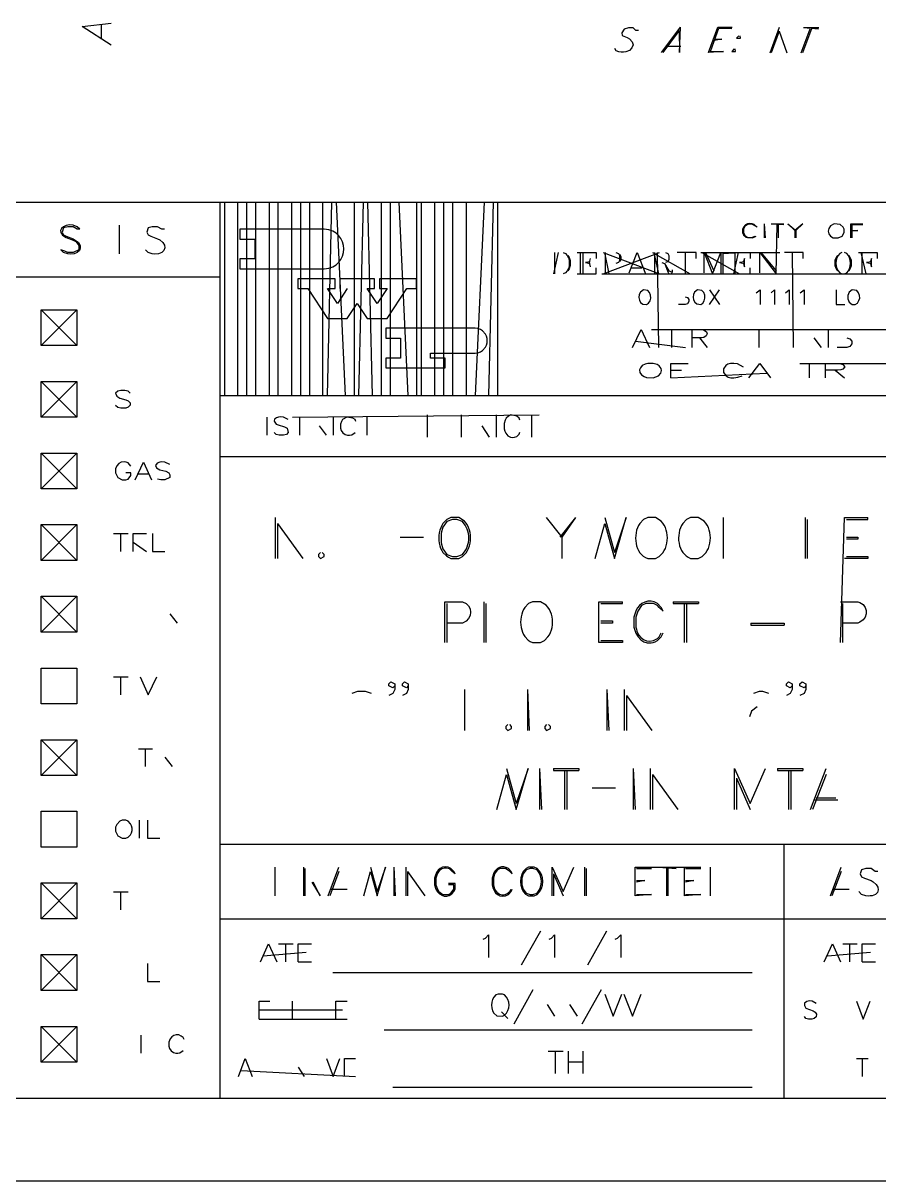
# Model space of a CAD drawing. Header units: feet. Extents: x 13 to 426, y 12 to 285.
# Drawn here: x 354.6 to 399.1, y 12.1 to 72.2 of the extents above; entities that cross this region are included whole.
import ezdxf

# ---------------------------------------------------------------- set-up
doc = ezdxf.new("R2010")
doc.units = ezdxf.units.FT
doc.layers.add('EJE_VIA', color=7, linetype='CONTINUOUS')

msp = doc.modelspace()

# ---------------------------------------------------------------- linework, layer by layer
at = {"layer": 'EJE_VIA'}
for p, q in [((358.7, 71.383), (358.7, 72.1)), ((387.783, 70.667), (388.767, 71.983)), ((388.7, 71.8), (387.85, 70.667)), ((390.217, 70.667), (390.7, 71.967)), ((390.317, 70.717), (390.75, 71.917)), ((390.7, 71.967), (391.45, 71.967)), ((390.75, 71.917), (391.433, 71.9)), ((393.417, 70.65), (393.9, 71.967)), ((393.883, 71.767), (393.467, 70.65)), ((393.883, 71.767), (394.283, 70.65)), ((395.033, 70.65), (395.5, 71.883)), ((395.567, 71.883), (395.1, 70.65)), ((395.15, 71.95), (395.95, 71.95)), ((395.15, 71.95), (395.933, 71.883)), ((388.033, 70.983), (388.783, 70.983)), ((322.083, 62.883), (423.45, 62.883)), ((364.867, 16.383), (364.867, 62.883)), ((365.1, 52.85), (365.1, 62.883)), ((365.784, 52.85), (365.784, 62.883)), ((366.25, 52.85), (366.25, 62.883)), ((366.717, 52.85), (366.717, 62.883)), ((367.417, 52.85), (367.417, 62.883)), ((367.883, 52.85), (367.883, 62.883)), ((368.583, 52.85), (368.583, 62.883)), ((369.05, 52.85), (369.05, 62.883)), ((369.517, 52.85), (369.517, 62.883)), ((370.2, 52.85), (370.2, 62.883)), ((370.433, 52.85), (370.667, 62.883)), ((371.367, 52.85), (370.9, 62.883)), ((371.833, 52.85), (371.833, 62.883)), ((372.067, 52.85), (372.3, 62.883)), ((372.767, 52.85), (372.534, 62.883)), ((373.234, 52.85), (373.234, 62.883)), ((373.7, 52.85), (373.7, 62.883)), ((374.633, 52.85), (374.167, 62.883)), ((375.083, 52.85), (375.083, 62.883)), ((375.317, 52.85), (375.317, 62.883)), ((376.017, 52.85), (376.017, 62.883)), ((376.483, 52.85), (376.483, 62.883)), ((376.95, 52.85), (376.95, 62.883)), ((377.65, 52.85), (377.65, 62.883)), ((378.117, 52.85), (378.583, 62.883)), ((378.817, 52.85), (379.05, 62.883)), ((379.283, 52.85), (379.283, 62.883)), ((359.633, 60.2), (359.633, 61.7)), ((393.117, 61.767), (393.117, 61.033)), ((393.117, 61.767), (393.167, 61.033)), ((393.467, 61.767), (394.133, 61.767)), ((393.467, 61.767), (394.133, 61.733)), ((393.733, 59.167), (393.783, 61.733)), ((393.833, 61.733), (393.833, 61.033)), ((394.333, 61.767), (394.75, 61.417)), ((395.117, 61.767), (394.7, 61.417)), ((397.617, 61.033), (397.617, 61.767)), ((397.617, 61.767), (398.233, 61.767)), ((397.667, 61.733), (397.667, 61.033)), ((397.667, 61.733), (398.233, 61.733)), ((382.183, 59.167), (382.433, 60.283)), ((382.25, 59.167), (382.25, 60.283)), ((383.583, 59.167), (383.583, 60.283)), ((383.717, 59.167), (383.717, 60.283)), ((384.75, 60.283), (387.683, 59.167)), ((384.75, 59.167), (387.683, 60.283)), ((384.817, 60.283), (385.05, 59.167)), ((384.867, 59.167), (384.867, 60.283)), ((386.1, 59.217), (386.517, 60.283)), ((386.517, 60.283), (386.95, 59.167)), ((387.317, 60.283), (389.267, 59.167)), ((387.383, 60.283), (387.617, 59.167)), ((387.433, 59.167), (387.433, 60.283)), ((387.65, 55.35), (387.567, 60.283)), ((389.033, 59.167), (389.033, 60.283)), ((389.817, 60.283), (393.917, 60.283)), ((389.883, 60.283), (391.833, 59.167)), ((390.067, 60.283), (390.5, 59.333)), ((390.983, 59.167), (390.983, 60.283)), ((390.983, 60.233), (391.833, 60.283)), ((391.533, 59.167), (391.783, 60.283)), ((391.6, 59.167), (391.6, 60.283)), ((392.933, 60.283), (393.733, 59.333)), ((394.633, 55.35), (394.583, 60.283)), ((398.133, 60.283), (398.383, 59.167)), ((398.2, 59.167), (398.2, 60.283)), ((392.083, 59.533), (392.083, 59.967)), ((398.683, 59.533), (398.683, 59.967)), ((322.083, 59.017), (364.867, 59.017)), ((384.683, 59.167), (419.583, 59.167)), ((386.217, 59.483), (386.767, 59.483)), ((390.267, 58.333), (390.8, 57.583)), ((390.267, 57.583), (390.8, 58.333)), ((355.567, 57.3), (357.417, 55.45)), ((355.567, 55.45), (357.417, 57.3)), ((387.267, 56.283), (399.883, 56.283)), ((392.85, 55.35), (392.85, 56.283)), ((396.45, 55.35), (396.45, 56.283)), ((386.433, 55.667), (389.033, 55.35)), ((389.75, 55.85), (390.15, 55.35)), ((395.683, 55.85), (396.067, 55.35)), ((388.267, 54.167), (388.817, 54.167)), ((394.967, 54.517), (400.633, 54.517)), ((395.467, 53.767), (395.467, 54.517)), ((396.8, 54.167), (397.283, 53.767)), ((355.567, 53.583), (357.417, 51.733)), ((355.567, 51.733), (357.417, 53.583)), ((388.267, 53.767), (393.233, 54.017)), ((364.867, 52.85), (423.45, 52.85)), ((367.3, 50.8), (367.3, 51.733)), ((368.617, 51.733), (381.433, 51.85)), ((369, 50.8), (369, 51.733)), ((370.75, 50.8), (370.75, 51.733)), ((372.5, 50.8), (372.5, 51.733)), ((375.633, 50.683), (375.633, 51.85)), ((377.4, 50.683), (377.4, 51.85)), ((379.217, 50.683), (379.217, 51.85)), ((381.05, 50.683), (381.05, 51.85)), ((370, 51.283), (370.367, 50.8)), ((378.45, 51.283), (378.833, 50.683)), ((355.567, 49.867), (357.417, 48)), ((355.567, 48), (357.417, 49.867)), ((364.867, 49.683), (423.45, 49.683)), ((360.617, 48.783), (361.133, 48.783)), ((367.733, 44.4), (367.733, 46.517)), ((381.8, 46.517), (382.6, 45.5)), ((383.317, 46.517), (382.5, 45.5)), ((384.833, 46.517), (385.333, 44.7)), ((385.333, 44.4), (385.95, 46.517)), ((385.95, 46.517), (385.333, 44.7)), ((391, 44.4), (391, 46.517)), ((395.25, 44.4), (395.25, 46.517)), ((395.35, 46.417), (395.35, 44.4)), ((397.083, 40.033), (397.283, 46.517)), ((397.283, 46.517), (398.5, 46.517)), ((355.567, 46.15), (357.417, 44.283)), ((355.567, 44.283), (357.417, 46.15)), ((359.333, 45.683), (360.083, 45.683)), ((359.7, 44.75), (359.7, 45.683)), ((367.833, 46.217), (369.15, 44.4)), ((367.833, 46.217), (367.833, 44.4)), ((360.35, 45.233), (361.033, 44.75)), ((374.217, 45.5), (375.417, 45.5)), ((355.567, 42.433), (357.417, 40.567)), ((355.567, 40.567), (357.417, 42.433)), ((376.533, 40.033), (376.533, 42.15)), ((378.567, 40.033), (378.567, 42.15)), ((384.533, 42.15), (385.75, 42.15)), ((384.533, 40.033), (384.533, 42.15)), ((362.25, 41.517), (362.633, 41.033)), ((376.633, 42.05), (376.633, 40.033)), ((378.667, 42.05), (378.667, 40.033)), ((388.983, 40.033), (388.983, 42.05)), ((389.083, 42.05), (389.083, 40.033)), ((397.183, 42.05), (397.183, 40.033)), ((359.333, 38.25), (360.083, 38.25)), ((359.7, 37.317), (359.7, 38.25)), ((377.567, 35.467), (377.567, 37.583)), ((380.817, 37.583), (380.817, 35.467)), ((380.817, 37.583), (380.917, 35.467)), ((384.95, 37.583), (384.95, 35.467)), ((384.95, 37.583), (385.05, 35.467)), ((385.867, 35.467), (385.867, 37.583)), ((385.967, 37.283), (387.283, 35.467)), ((385.967, 37.283), (385.967, 35.467)), ((355.567, 34.983), (357.417, 33.133)), ((355.567, 33.133), (357.417, 34.983)), ((360.617, 34.517), (361.35, 34.517)), ((360.983, 33.6), (360.983, 34.517)), ((361.983, 34.083), (362.367, 33.6)), ((379.733, 33.483), (380.233, 31.667)), ((380.233, 31.367), (380.85, 33.483)), ((380.85, 33.483), (380.233, 31.667)), ((381.45, 33.483), (381.45, 31.367)), ((381.45, 33.483), (381.55, 31.367)), ((382.767, 31.367), (382.767, 33.383)), ((382.867, 33.383), (382.867, 31.367)), ((386.317, 33.483), (386.317, 31.367)), ((386.317, 33.483), (386.417, 31.367)), ((387.217, 31.367), (387.217, 33.483)), ((387.317, 33.183), (388.633, 31.367)), ((387.317, 33.183), (387.317, 31.367)), ((391.567, 31.367), (391.567, 33.483)), ((394.4, 31.367), (394.4, 33.383)), ((394.5, 33.383), (394.5, 31.367)), ((395.517, 31.367), (396.333, 33.483)), ((396.333, 33.183), (395.617, 31.367)), ((384.183, 32.483), (385.4, 32.483)), ((391.667, 32.983), (392.383, 31.367)), ((391.667, 32.983), (391.667, 31.367)), ((395.717, 31.867), (396.933, 31.867)), ((395.817, 31.967), (396.833, 31.967)), ((360.667, 29.867), (360.667, 30.8)), ((364.867, 29.567), (423.45, 29.567)), ((394.15, 16.383), (394.15, 29.567)), ((367.717, 26.883), (367.717, 28.367)), ((369.2, 26.883), (369.2, 28.367)), ((369.267, 28.3), (369.267, 26.883)), ((370.467, 26.883), (371.033, 28.367)), ((372.667, 28.367), (373.017, 27.1)), ((373.017, 26.883), (373.45, 28.367)), ((373.45, 28.367), (373.017, 27.1)), ((373.883, 28.367), (373.883, 26.883)), ((373.883, 28.367), (373.95, 26.883)), ((374.517, 26.883), (374.517, 28.367)), ((382.1, 26.883), (382.1, 28.367)), ((383.8, 26.883), (383.8, 28.367)), ((383.867, 28.3), (383.867, 26.883)), ((386.417, 26.883), (386.417, 28.367)), ((386.417, 28.367), (389.817, 28.367)), ((386.483, 28.3), (387.267, 28.3)), ((387.617, 28.367), (388.55, 28.367)), ((387.617, 28.367), (388.55, 28.3)), ((388.05, 26.883), (388.05, 28.3)), ((388.117, 28.3), (388.117, 26.883)), ((388.967, 26.883), (388.967, 28.367)), ((389.033, 28.3), (389.817, 28.3)), ((390.317, 26.883), (390.317, 28.367)), ((396.55, 26.883), (397.117, 28.367)), ((371.033, 28.15), (370.55, 26.883)), ((374.583, 28.15), (375.5, 26.883)), ((374.583, 28.15), (374.583, 26.883)), ((382.167, 28.017), (382.667, 26.883)), ((382.167, 28.017), (382.167, 26.883)), ((397.117, 28.15), (396.617, 26.883)), ((355.567, 27.55), (357.417, 25.683)), ((355.567, 25.683), (357.417, 27.55)), ((359.333, 27.083), (360.083, 27.083)), ((359.7, 26.15), (359.7, 27.083)), ((370.617, 27.233), (371.467, 27.233)), ((396.683, 27.233), (397.533, 27.233)), ((364.867, 25.683), (423.45, 25.683)), ((380.517, 23.3), (381.517, 25.067)), ((383.95, 23.3), (384.95, 25.067)), ((367.9, 24.383), (368.65, 24.383)), ((368.267, 23.45), (368.267, 24.383)), ((397.2, 24.383), (397.933, 24.383)), ((397.567, 23.45), (397.567, 24.383)), ((355.567, 23.833), (357.417, 21.967)), ((355.567, 21.967), (357.417, 23.833)), ((367.1, 23.767), (369.333, 23.95)), ((368.917, 23.45), (369.6, 23.45)), ((396.4, 23.767), (398.633, 23.95)), ((398.2, 23.45), (398.9, 23.45)), ((370.717, 22.9), (392.483, 22.9)), ((380.133, 20.233), (381.117, 22.017)), ((383.667, 20.233), (384.667, 22.017)), ((368.617, 20.483), (368.617, 21.417)), ((381.85, 21.233), (382.233, 20.633)), ((383, 21.233), (383.4, 20.633)), ((366.883, 20.967), (371.217, 20.967)), ((366.883, 20.483), (371.45, 20.483)), ((379.467, 20.85), (379.8, 20.517)), ((355.567, 20.1), (357.417, 18.25)), ((355.567, 18.25), (357.417, 20.1)), ((373.383, 19.917), (392.483, 19.917)), ((360.767, 18.717), (360.767, 19.65)), ((381.9, 18.817), (382.667, 18.817)), ((382.283, 17.65), (382.283, 18.817)), ((382.95, 17.65), (382.95, 18.817)), ((383.717, 17.65), (383.717, 18.817)), ((382.95, 18.267), (383.717, 18.267)), ((397.9, 18.433), (398.517, 18.433)), ((398.217, 17.5), (398.217, 18.433)), ((365.95, 17.817), (371.883, 17.5)), ((368.917, 17.983), (369.233, 17.5)), ((373.833, 16.95), (392.483, 16.95)), ((322.083, 16.383), (423.45, 16.383)), ((12.6, 12.083), (426.217, 12.083))]:
    msp.add_line(p, q, dxfattribs=at)
for points in [[(359.2, 71.033), (357.7, 72.017), (359.2, 72.183)], [(386.583, 71.8), (386.45, 71.8), (386.317, 71.933), (386.067, 71.933), (385.85, 71.867), (385.717, 71.683), (385.733, 71.55), (385.833, 71.5), (385.99, 71.439), (386.113, 71.37), (386.264, 71.214), (386.303, 71.05), (386.247, 70.896), (386.115, 70.771), (385.924, 70.693), (385.811, 70.677), (385.691, 70.68), (385.564, 70.703), (385.433, 70.75), (385.35, 70.867)], [(388.7, 71.8), (388.717, 70.667), (388.767, 71.983)], [(391.8, 71.533), (391.683, 71.4), (391.883, 71.4), (391.867, 71.533)], [(390.533, 71.35), (390.917, 71.35), (390.517, 71.283)], [(390.317, 70.717), (391, 70.717), (390.217, 70.667)], [(391.55, 70.85), (391.433, 70.717), (391.617, 70.717), (391.6, 70.85)], [(357.583, 61.483), (357.433, 61.617), (357.233, 61.7), (357.04, 61.707), (356.865, 61.677), (356.722, 61.617), (356.62, 61.531), (356.572, 61.427), (356.59, 61.308), (356.684, 61.18), (356.867, 61.05), (357.233, 60.917), (357.367, 60.85), (357.517, 60.633), (357.517, 60.417), (357.233, 60.283), (356.95, 60.283), (356.8, 60.35), (356.583, 60.417)], [(357.583, 61.483), (357.433, 61.483), (357.233, 61.617), (356.95, 61.617), (356.733, 61.55), (356.667, 61.333), (356.733, 61.2), (356.867, 61.133), (357.233, 60.983), (357.342, 60.922), (357.501, 60.788), (357.586, 60.646), (357.601, 60.508), (357.553, 60.383), (357.446, 60.281), (357.284, 60.214), (357.073, 60.191), (356.95, 60.2), (356.733, 60.283), (356.583, 60.417)], [(361.967, 61.483), (361.833, 61.483), (361.617, 61.617), (361.333, 61.617), (361.117, 61.55), (361.05, 61.333), (361.117, 61.2), (361.267, 61.133), (361.617, 60.983), (361.723, 60.928), (361.88, 60.8), (361.965, 60.657), (361.982, 60.514), (361.935, 60.383), (361.83, 60.276), (361.669, 60.206), (361.457, 60.187), (361.333, 60.2), (361.117, 60.283), (360.983, 60.417)], [(365.883, 61.483), (365.883, 60.967), (366.667, 60.967), (366.667, 59.95), (365.883, 59.95), (365.883, 59.433), (370.267, 59.433), (370.505, 59.464), (370.711, 59.534), (370.885, 59.638), (371.028, 59.769), (371.138, 59.922), (371.217, 60.092), (371.264, 60.273), (371.28, 60.459), (371.264, 60.646), (371.216, 60.826), (371.136, 60.996), (371.025, 61.149), (370.883, 61.28), (370.709, 61.383), (370.504, 61.453), (370.267, 61.483), (365.883, 61.483)], [(392.75, 61.6), (392.6, 61.733), (392.492, 61.768), (392.371, 61.777), (392.25, 61.758), (392.14, 61.71), (392.033, 61.6), (391.983, 61.483), (391.983, 61.317), (392.033, 61.2), (392.183, 61.067), (392.5, 61.033), (392.7, 61.133)], [(392.75, 61.6), (392.504, 61.725), (392.378, 61.747), (392.271, 61.737), (392.116, 61.644), (392.038, 61.488), (392.038, 61.312), (392.116, 61.156), (392.271, 61.063), (392.378, 61.053), (392.504, 61.075), (392.65, 61.133)], [(394.333, 61.767), (394.7, 61.417), (394.7, 61.033)], [(395.117, 61.767), (394.75, 61.417), (394.75, 61.033)], [(396.75, 61.767), (396.55, 61.667), (396.465, 61.531), (396.442, 61.383), (396.476, 61.242), (396.562, 61.124), (396.696, 61.047), (396.95, 61.033), (397.167, 61.133), (397.267, 61.317), (397.267, 61.483), (397.217, 61.6), (397.05, 61.733), (396.75, 61.767)], [(397.667, 61.417), (397.983, 61.417), (397.667, 61.383)], [(382.667, 60.283), (382.8, 60.233), (382.886, 60.124), (382.947, 59.999), (382.983, 59.865), (382.994, 59.725), (382.982, 59.585), (382.945, 59.451), (382.884, 59.326), (382.8, 59.217), (382.667, 59.167)], [(382.917, 60.117), (382.983, 60.017), (383.033, 59.867), (383.033, 59.6), (382.983, 59.433), (382.917, 59.333)], [(383.4, 60.283), (384.383, 60.283), (384.383, 59.967)], [(385.417, 60.283), (385.55, 60.233), (385.6, 60.117), (385.6, 59.867), (385.55, 59.75), (385.417, 59.7)], [(385.6, 60.183), (385.667, 60.067), (385.667, 59.917), (385.6, 59.8)], [(387.983, 60.283), (388.117, 60.233), (388.167, 60.117), (388.167, 59.917), (388.117, 59.8), (387.983, 59.75)], [(389.583, 59.967), (389.583, 60.283), (388.6, 60.283)], [(390, 59.217), (390, 60.283), (390.433, 59.167)], [(390.433, 59.167), (390.867, 60.283), (390.867, 59.167)], [(391.417, 60.283), (392.383, 60.283), (392.383, 59.967)], [(392.883, 59.217), (392.883, 60.283), (393.733, 59.167)], [(395.133, 59.967), (395.133, 60.283), (394.167, 60.283)], [(396.917, 60.117), (396.85, 60.017), (396.783, 59.867), (396.783, 59.6), (396.85, 59.433), (396.917, 59.333)], [(397.15, 60.283), (397.033, 60.233), (396.948, 60.124), (396.887, 59.999), (396.851, 59.865), (396.839, 59.725), (396.852, 59.585), (396.888, 59.451), (396.949, 59.326), (397.033, 59.217), (397.15, 59.167)], [(397.283, 59.167), (397.4, 59.217), (397.485, 59.326), (397.545, 59.451), (397.582, 59.585), (397.595, 59.725), (397.583, 59.865), (397.547, 59.999), (397.486, 60.124), (397.4, 60.233), (397.283, 60.283)], [(397.517, 59.333), (397.583, 59.433), (397.65, 59.6), (397.65, 59.867), (397.583, 60.017), (397.517, 60.117)], [(398.017, 60.283), (398.983, 60.283), (398.983, 59.967)], [(384.083, 59.8), (383.833, 59.75), (384.083, 59.7)], [(384.083, 59.967), (384.017, 59.75), (384.083, 59.533)], [(387.8, 59.75), (387.933, 59.7), (387.983, 59.6), (388.117, 59.267), (388.167, 59.167), (388.3, 59.167), (388.35, 59.267), (388.35, 59.383)], [(387.933, 59.7), (388.167, 59.333), (388.3, 59.267)], [(392.083, 59.8), (391.833, 59.75), (392.083, 59.7)], [(392.083, 59.967), (392.017, 59.75), (392.083, 59.533)], [(398.683, 59.8), (398.433, 59.75), (398.683, 59.7)], [(398.683, 59.967), (398.617, 59.75), (398.683, 59.533)], [(371.467, 58.4), (370.95, 57.633), (370.433, 58.4), (370.833, 58.4), (370.833, 58.917), (368.9, 58.917), (368.9, 58.4), (369.417, 58.4), (370.433, 56.85), (371.467, 56.85), (371.983, 57.633), (372.5, 56.85), (373.533, 56.85), (374.55, 58.4), (375.067, 58.4), (375.067, 58.917), (373.133, 58.917), (373.133, 58.4), (373.533, 58.4), (373.017, 57.633), (372.5, 58.4), (372.883, 58.4), (372.883, 58.917), (371.083, 58.917), (371.083, 58.4)], [(383.4, 59.167), (384.383, 59.167), (384.383, 59.483)], [(391.417, 59.167), (392.383, 59.167), (392.383, 59.483)], [(386.85, 58.333), (386.683, 58.217), (386.628, 58.093), (386.61, 57.949), (386.633, 57.805), (386.697, 57.682), (386.804, 57.599), (387, 57.583), (387.104, 57.648), (387.185, 57.766), (387.222, 57.909), (387.215, 58.057), (387.163, 58.193), (387.067, 58.3), (386.85, 58.333)], [(389.65, 58.333), (389.5, 58.217), (389.445, 58.092), (389.426, 57.954), (389.446, 57.816), (389.506, 57.694), (389.607, 57.604), (389.817, 57.583), (389.92, 57.648), (390.002, 57.766), (390.039, 57.909), (390.032, 58.057), (389.98, 58.193), (389.883, 58.3), (389.65, 58.333)], [(392.7, 58.183), (392.9, 58.333), (392.9, 57.583)], [(393.467, 58.183), (393.65, 58.333), (393.65, 57.583)], [(394.217, 58.183), (394.417, 58.333), (394.417, 57.583)], [(394.983, 58.183), (395.183, 58.333), (395.183, 57.583)], [(396.85, 58.333), (396.85, 57.583), (397.3, 57.583)], [(397.683, 58.333), (397.533, 58.217), (397.45, 58.05), (397.45, 57.867), (397.533, 57.7), (397.683, 57.583), (397.833, 57.583), (397.954, 57.655), (398.036, 57.779), (398.074, 57.913), (398.066, 58.049), (398.014, 58.18), (397.917, 58.3), (397.683, 58.333)], [(389.017, 57.983), (389.133, 57.933), (389.2, 57.833), (389.2, 57.733), (389.133, 57.617), (389.017, 57.583), (388.667, 57.583)], [(355.567, 55.45), (355.567, 57.3), (357.417, 57.3), (357.417, 55.45), (355.567, 55.45)], [(374.233, 55.833), (374.233, 54.8), (373.467, 54.8), (373.467, 54.283), (376.55, 54.283), (376.55, 54.8), (375.783, 54.8), (375.783, 55.05), (378.1, 55.05), (378.248, 55.074), (378.377, 55.121), (378.485, 55.188), (378.643, 55.366), (378.693, 55.472), (378.722, 55.584), (378.732, 55.7), (378.722, 55.816), (378.693, 55.928), (378.643, 56.034), (378.485, 56.212), (378.377, 56.279), (378.248, 56.326), (378.1, 56.35), (373.467, 56.35), (373.467, 55.833), (374.233, 55.833)], [(386.267, 55.35), (386.717, 56.283), (387.15, 55.35)], [(388.317, 55.35), (388.317, 56.283), (389.033, 56.283)], [(389.367, 55.35), (389.367, 56.283), (389.867, 56.283), (390, 56.249), (390.121, 56.161), (390.154, 56.051), (390.106, 55.945), (389.984, 55.87), (389.867, 55.85), (389.367, 55.85)], [(397.4, 55.85), (397.567, 55.8), (397.667, 55.667), (397.667, 55.533), (397.567, 55.4), (397.4, 55.35), (396.9, 55.35)], [(387.067, 54.517), (386.933, 54.483), (386.783, 54.417), (386.687, 54.298), (386.64, 54.189), (386.651, 54.045), (386.74, 53.925), (386.885, 53.832), (387.003, 53.785), (387.35, 53.767), (387.483, 53.817), (387.62, 53.877), (387.744, 54.005), (387.779, 54.155), (387.755, 54.256), (387.655, 54.391), (387.548, 54.459), (387.35, 54.517), (387.067, 54.517)], [(388.267, 53.767), (388.267, 54.517), (389.167, 54.517)], [(392.033, 54.333), (391.734, 54.492), (391.533, 54.523), (391.364, 54.516), (391.227, 54.479), (391.121, 54.416), (391.001, 54.241), (391.005, 54.042), (391.131, 53.869), (391.238, 53.808), (391.376, 53.773), (391.544, 53.769), (391.74, 53.804), (391.967, 53.883)], [(392.317, 53.767), (392.883, 54.517), (393.433, 53.767)], [(396.3, 53.767), (396.3, 54.517), (396.933, 54.517), (397.091, 54.499), (397.203, 54.459), (397.293, 54.342), (397.203, 54.224), (397.091, 54.184), (396.933, 54.167), (396.3, 54.167)], [(355.567, 51.733), (355.567, 53.583), (357.417, 53.583), (357.417, 51.733), (355.567, 51.733)], [(360.183, 52.983), (360.083, 53.083), (359.917, 53.117), (359.7, 53.117), (359.55, 53.083), (359.433, 52.983), (359.5, 52.817), (359.65, 52.717), (359.967, 52.633), (360.084, 52.581), (360.183, 52.47), (360.187, 52.346), (360.091, 52.243), (359.97, 52.2), (359.802, 52.19), (359.7, 52.2), (359.55, 52.233), (359.433, 52.333)], [(368.4, 51.6), (368.15, 51.733), (368.001, 51.74), (367.893, 51.725), (367.793, 51.696), (367.684, 51.624), (367.661, 51.514), (367.767, 51.367), (367.883, 51.333), (368.2, 51.233), (368.35, 51.15), (368.4, 50.933), (368.3, 50.833), (368.15, 50.8), (367.933, 50.8), (367.767, 50.833), (367.667, 50.933)], [(371.917, 51.5), (371.867, 51.6), (371.75, 51.683), (371.433, 51.733), (371.217, 51.6), (371.167, 51.5), (371.117, 51.367), (371.117, 51.15), (371.152, 51.042), (371.235, 50.913), (371.348, 50.828), (371.484, 50.789), (371.586, 50.79), (371.694, 50.813), (371.867, 50.933)], [(380.433, 51.567), (380.383, 51.683), (380.267, 51.783), (379.95, 51.85), (379.833, 51.783), (379.717, 51.683), (379.667, 51.567), (379.617, 51.4), (379.617, 51.117), (379.645, 50.997), (379.693, 50.89), (379.8, 50.762), (379.937, 50.684), (380.041, 50.666), (380.152, 50.682), (380.267, 50.733), (380.383, 50.85), (380.433, 50.95)], [(355.567, 48), (355.567, 49.867), (357.417, 49.867), (357.417, 48), (355.567, 48)], [(360.233, 49.183), (360.083, 49.35), (359.975, 49.396), (359.872, 49.413), (359.729, 49.39), (359.605, 49.316), (359.505, 49.2), (359.433, 49.05), (359.433, 48.833), (359.55, 48.6), (359.767, 48.467), (359.967, 48.467), (360.083, 48.517), (360.233, 48.7), (360.233, 48.833), (359.967, 48.833)], [(360.45, 48.467), (360.883, 49.4), (361.3, 48.467)], [(362.25, 49.267), (361.983, 49.4), (361.842, 49.405), (361.738, 49.391), (361.599, 49.343), (361.509, 49.228), (361.566, 49.1), (361.733, 49), (362.05, 48.917), (362.2, 48.833), (362.25, 48.733), (362.25, 48.6), (361.983, 48.467), (361.783, 48.467), (361.617, 48.517)], [(376.833, 46.517), (376.633, 46.417), (376.433, 46.217), (376.368, 46.106), (376.314, 45.987), (376.272, 45.861), (376.242, 45.729), (376.223, 45.594), (376.217, 45.457), (376.222, 45.32), (376.24, 45.186), (376.269, 45.055), (376.312, 44.93), (376.367, 44.812), (376.434, 44.704), (376.608, 44.523), (376.714, 44.453), (376.833, 44.4), (377.25, 44.4), (377.45, 44.5), (377.634, 44.687), (377.706, 44.799), (377.765, 44.919), (377.811, 45.048), (377.844, 45.181), (377.863, 45.319), (377.87, 45.458), (377.863, 45.598), (377.843, 45.735), (377.81, 45.869), (377.764, 45.997), (377.705, 46.118), (377.633, 46.229), (377.548, 46.33), (377.25, 46.517), (376.833, 46.517)], [(376.933, 46.417), (376.633, 46.317), (376.433, 46.017), (376.333, 45.7), (376.333, 45.2), (376.433, 44.9), (376.633, 44.6), (376.933, 44.5), (377.15, 44.5), (377.45, 44.6), (377.592, 44.791), (377.648, 44.894), (377.694, 45.002), (377.729, 45.113), (377.754, 45.227), (377.769, 45.343), (377.774, 45.459), (377.768, 45.575), (377.753, 45.691), (377.727, 45.804), (377.692, 45.916), (377.646, 46.023), (377.591, 46.126), (377.45, 46.317), (377.15, 46.417), (376.933, 46.417)], [(383.317, 46.517), (382.6, 45.5), (382.6, 44.4)], [(387.067, 46.517), (386.85, 46.417), (386.65, 46.217), (386.584, 46.106), (386.53, 45.987), (386.488, 45.859), (386.458, 45.726), (386.44, 45.589), (386.434, 45.45), (386.44, 45.312), (386.459, 45.176), (386.49, 45.043), (386.534, 44.917), (386.59, 44.799), (386.659, 44.692), (386.837, 44.514), (386.945, 44.448), (387.067, 44.4), (387.467, 44.4), (387.667, 44.5), (387.851, 44.687), (387.923, 44.799), (387.982, 44.919), (388.028, 45.048), (388.06, 45.181), (388.08, 45.319), (388.086, 45.458), (388.08, 45.598), (388.06, 45.735), (388.027, 45.869), (387.981, 45.997), (387.922, 46.118), (387.85, 46.229), (387.765, 46.33), (387.467, 46.517), (387.067, 46.517)], [(389.283, 46.517), (389.083, 46.417), (388.883, 46.217), (388.818, 46.106), (388.765, 45.987), (388.722, 45.861), (388.692, 45.729), (388.673, 45.594), (388.667, 45.457), (388.672, 45.32), (388.69, 45.186), (388.72, 45.055), (388.762, 44.93), (388.817, 44.812), (388.884, 44.704), (389.058, 44.523), (389.164, 44.453), (389.283, 44.4), (389.683, 44.4), (389.9, 44.5), (390.084, 44.687), (390.156, 44.799), (390.215, 44.919), (390.261, 45.048), (390.294, 45.181), (390.313, 45.319), (390.32, 45.458), (390.313, 45.598), (390.293, 45.735), (390.26, 45.869), (390.214, 45.997), (390.155, 46.118), (390.083, 46.229), (389.998, 46.33), (389.683, 46.517), (389.283, 46.517)], [(397.383, 46.417), (398.5, 46.417), (398.5, 46.517)], [(355.567, 44.283), (355.567, 46.15), (357.417, 46.15), (357.417, 44.283), (355.567, 44.283)], [(360.35, 44.75), (360.35, 45.683), (361.033, 45.683)], [(361.35, 45.683), (361.35, 44.75), (361.983, 44.75)], [(384.333, 44.4), (384.833, 46.217), (385.333, 44.4)], [(397.383, 45.5), (397.983, 45.5), (397.983, 45.4), (397.383, 45.4)], [(370.067, 44.7), (369.967, 44.6), (369.967, 44.5), (370.067, 44.4), (370.267, 44.5), (370.267, 44.6), (370.167, 44.7)], [(397.383, 44.5), (398.5, 44.5), (398.5, 44.4), (397.283, 44.4)], [(355.567, 40.567), (355.567, 42.433), (357.417, 42.433), (357.417, 40.567), (355.567, 40.567)], [(376.533, 42.15), (377.45, 42.15), (377.634, 42.06), (377.765, 41.931), (377.844, 41.775), (377.87, 41.605), (377.844, 41.433), (377.765, 41.272), (377.634, 41.135), (377.45, 41.033), (376.633, 41.033)], [(381.083, 42.15), (380.883, 42.05), (380.683, 41.85), (380.617, 41.74), (380.563, 41.62), (380.521, 41.494), (380.49, 41.362), (380.472, 41.227), (380.465, 41.09), (380.471, 40.953), (380.489, 40.818), (380.52, 40.687), (380.562, 40.562), (380.618, 40.445), (380.685, 40.336), (380.859, 40.155), (380.965, 40.086), (381.083, 40.033), (381.5, 40.033), (381.7, 40.133), (381.884, 40.322), (381.957, 40.434), (382.016, 40.554), (382.062, 40.682), (382.095, 40.816), (382.115, 40.953), (382.121, 41.092), (382.115, 41.231), (382.095, 41.368), (382.062, 41.501), (382.016, 41.629), (381.957, 41.75), (381.884, 41.861), (381.799, 41.962), (381.5, 42.15), (381.083, 42.15)], [(384.633, 42.05), (385.75, 42.05), (385.75, 42.15)], [(387.867, 41.65), (387.767, 41.85), (387.567, 42.05), (387.407, 42.136), (387.241, 42.176), (387.073, 42.173), (386.911, 42.132), (386.761, 42.056), (386.63, 41.948), (386.524, 41.811), (386.45, 41.65), (386.35, 41.35), (386.35, 40.833), (386.375, 40.721), (386.409, 40.613), (386.452, 40.511), (386.562, 40.327), (386.7, 40.177), (386.862, 40.068), (387.045, 40.01), (387.244, 40.009), (387.349, 40.033), (387.457, 40.074), (387.567, 40.133), (387.767, 40.333), (387.867, 40.533)], [(388.383, 42.15), (389.7, 42.15), (389.7, 42.05)], [(388.383, 42.15), (388.383, 42.05), (389.7, 42.05)], [(397.083, 42.15), (397.983, 42.15), (398.086, 42.109), (398.251, 41.997), (398.361, 41.853), (398.416, 41.69), (398.416, 41.52), (398.362, 41.354), (398.252, 41.203), (398.087, 41.081), (397.983, 41.033), (397.183, 41.033)], [(387.867, 41.65), (387.667, 41.85), (387.567, 41.95), (387.367, 42.05), (386.967, 42.05), (386.75, 41.95), (386.55, 41.65), (386.45, 41.35), (386.45, 40.833), (386.475, 40.722), (386.508, 40.619), (386.595, 40.435), (386.707, 40.287), (386.842, 40.179), (386.998, 40.115), (387.173, 40.1), (387.363, 40.138), (387.463, 40.178), (387.567, 40.233), (387.667, 40.333), (387.767, 40.533)], [(384.633, 41.15), (385.233, 41.15), (385.233, 41.033), (384.633, 41.033)], [(392.417, 41.033), (394.15, 41.033), (394.15, 40.933)], [(392.417, 41.033), (392.417, 40.933), (394.15, 40.933)], [(384.633, 40.133), (385.75, 40.133), (385.75, 40.033), (384.533, 40.033)], [(355.567, 36.85), (355.567, 38.7), (357.417, 38.7), (357.417, 36.85), (355.567, 36.85)], [(360.717, 38.25), (361.133, 37.317), (361.567, 38.25)], [(373.933, 37.783), (373.833, 37.683), (373.617, 37.783), (373.617, 37.883), (373.733, 37.983), (373.933, 37.883), (373.933, 37.583), (373.833, 37.383), (373.617, 37.283)], [(374.633, 37.783), (374.533, 37.683), (374.333, 37.783), (374.333, 37.883), (374.433, 37.983), (374.633, 37.883), (374.633, 37.583), (374.533, 37.383), (374.333, 37.283)], [(394.567, 37.783), (394.467, 37.683), (394.267, 37.783), (394.267, 37.883), (394.367, 37.983), (394.567, 37.883), (394.567, 37.583), (394.467, 37.383), (394.267, 37.283)], [(395.283, 37.783), (395.183, 37.683), (394.967, 37.783), (394.967, 37.883), (395.083, 37.983), (395.283, 37.883), (395.283, 37.583), (395.183, 37.383), (394.967, 37.283)], [(372.717, 37.383), (372.417, 37.483), (372, 37.483), (371.7, 37.383)], [(393.35, 37.383), (393.05, 37.483), (392.85, 37.483), (392.55, 37.383)], [(392.75, 36.683), (392.45, 36.467), (392.35, 36.167)], [(379.8, 35.767), (379.7, 35.667), (379.7, 35.567), (379.8, 35.467), (380, 35.567), (380, 35.667), (379.9, 35.767)], [(381.817, 35.767), (381.717, 35.667), (381.717, 35.567), (381.817, 35.467), (382.017, 35.567), (382.017, 35.667), (381.917, 35.767)], [(355.567, 33.133), (355.567, 34.983), (357.417, 34.983), (357.417, 33.133), (355.567, 33.133)], [(379.233, 31.367), (379.733, 33.183), (380.233, 31.367)], [(382.167, 33.483), (383.483, 33.483), (383.483, 33.383)], [(382.167, 33.483), (382.167, 33.383), (383.483, 33.383)], [(391.567, 33.483), (392.383, 31.667), (393.183, 33.483)], [(393.8, 33.483), (395.117, 33.483), (395.117, 33.383)], [(393.8, 33.483), (393.8, 33.383), (395.117, 33.383)], [(355.567, 29.4), (355.567, 31.267), (357.417, 31.267), (357.417, 29.4), (355.567, 29.4)], [(359.767, 30.8), (359.65, 30.75), (359.5, 30.583), (359.433, 30.45), (359.433, 30.233), (359.55, 30), (359.767, 29.867), (359.967, 29.867), (360.083, 29.917), (360.208, 30.044), (360.261, 30.153), (360.288, 30.273), (360.29, 30.396), (360.265, 30.516), (360.213, 30.625), (360.083, 30.75), (359.967, 30.8), (359.767, 30.8)], [(361.083, 30.8), (361.083, 29.867), (361.733, 29.867)], [(377.067, 28.017), (377, 28.15), (376.85, 28.3), (376.696, 28.371), (376.55, 28.391), (376.415, 28.365), (376.294, 28.301), (376.19, 28.206), (376.104, 28.086), (376.04, 27.948), (376, 27.8), (376, 27.45), (376.067, 27.233), (376.149, 27.092), (376.252, 26.982), (376.37, 26.906), (376.497, 26.866), (376.629, 26.863), (376.76, 26.9), (376.885, 26.978), (377, 27.1), (377.067, 27.233), (377.067, 27.517), (376.717, 27.517)], [(377.067, 28.017), (376.917, 28.15), (376.769, 28.273), (376.621, 28.318), (376.491, 28.322), (376.379, 28.288), (376.242, 28.178), (376.17, 28.072), (376.112, 27.944), (376.067, 27.8), (376.067, 27.45), (376.15, 27.233), (376.217, 27.1), (376.433, 26.95), (376.717, 26.95), (376.85, 27.017), (377, 27.233), (377, 27.45), (376.717, 27.45)], [(380.033, 28.017), (379.967, 28.15), (379.833, 28.3), (379.715, 28.357), (379.596, 28.384), (379.48, 28.383), (379.37, 28.355), (379.269, 28.303), (379.14, 28.182), (379.075, 28.076), (378.983, 27.8), (378.983, 27.45), (379.023, 27.295), (379.085, 27.156), (379.169, 27.037), (379.272, 26.945), (379.392, 26.885), (379.527, 26.862), (379.675, 26.882), (379.833, 26.95), (379.967, 27.1), (380.033, 27.233)], [(380.033, 28.017), (379.9, 28.15), (379.683, 28.3), (379.4, 28.3), (379.267, 28.233), (379.117, 28.017), (379.05, 27.8), (379.05, 27.45), (379.089, 27.298), (379.147, 27.168), (379.223, 27.063), (379.367, 26.959), (379.483, 26.929), (379.613, 26.935), (379.757, 26.979), (379.9, 27.1), (379.967, 27.233)], [(380.883, 28.367), (380.75, 28.3), (380.6, 28.15), (380.52, 27.993), (380.471, 27.814), (380.455, 27.624), (380.471, 27.434), (380.521, 27.255), (380.605, 27.096), (380.726, 26.969), (380.883, 26.883), (381.167, 26.883), (381.317, 26.95), (381.448, 27.093), (381.542, 27.259), (381.598, 27.438), (381.617, 27.625), (381.598, 27.812), (381.542, 27.991), (381.448, 28.157), (381.317, 28.3), (381.167, 28.367), (380.883, 28.367)], [(380.967, 28.3), (380.75, 28.233), (380.6, 28.017), (380.533, 27.8), (380.533, 27.45), (380.6, 27.233), (380.75, 27.017), (380.967, 26.95), (381.1, 26.95), (381.317, 27.017), (381.421, 27.18), (381.496, 27.333), (381.54, 27.481), (381.555, 27.625), (381.54, 27.769), (381.496, 27.917), (381.421, 28.07), (381.317, 28.233), (381.1, 28.3), (380.967, 28.3)], [(382.1, 28.367), (382.667, 27.1), (383.233, 28.367)], [(399.017, 28.15), (398.883, 28.15), (398.667, 28.3), (398.383, 28.3), (398.167, 28.233), (398.1, 28.017), (398.167, 27.867), (398.317, 27.8), (398.667, 27.667), (398.772, 27.607), (398.928, 27.474), (399.014, 27.33), (399.034, 27.187), (398.99, 27.058), (398.886, 26.955), (398.725, 26.888), (398.624, 26.872), (398.51, 26.87), (398.383, 26.883), (398.167, 26.95), (398.033, 27.1)], [(372.317, 26.883), (372.667, 28.15), (373.017, 26.883)], [(386.483, 27.667), (386.917, 27.667), (386.483, 27.583)], [(389.033, 27.667), (389.467, 27.667), (389.033, 27.583)], [(355.567, 25.683), (355.567, 27.55), (357.417, 27.55), (357.417, 25.683), (355.567, 25.683)], [(369.617, 27.583), (370.05, 26.883), (369.7, 27.583)], [(386.483, 26.95), (387.267, 26.95), (386.417, 26.883)], [(389.033, 26.95), (389.817, 26.95), (388.967, 26.883)], [(378.517, 24.633), (378.633, 24.683), (378.8, 24.85), (378.8, 23.683)], [(381.95, 24.633), (382.067, 24.683), (382.233, 24.85), (382.233, 23.683)], [(385.383, 24.633), (385.5, 24.683), (385.667, 24.85), (385.667, 23.683)], [(366.95, 23.45), (367.367, 24.383), (367.8, 23.45)], [(368.917, 23.45), (368.917, 24.383), (369.6, 24.383)], [(396.233, 23.45), (396.667, 24.383), (397.083, 23.45)], [(398.2, 23.45), (398.2, 24.383), (398.9, 24.383)], [(355.567, 21.967), (355.567, 23.833), (357.417, 23.833), (357.417, 21.967), (355.567, 21.967)], [(361.083, 23.367), (361.083, 22.433), (361.733, 22.433)], [(379.3, 21.783), (379.183, 21.733), (379.067, 21.617), (379.007, 21.498), (378.97, 21.359), (378.957, 21.209), (378.969, 21.057), (379.009, 20.914), (379.076, 20.789), (379.232, 20.657), (379.517, 20.633), (379.633, 20.683), (379.735, 20.796), (379.807, 20.924), (379.85, 21.064), (379.865, 21.208), (379.85, 21.353), (379.807, 21.492), (379.735, 21.621), (379.633, 21.733), (379.517, 21.783), (379.3, 21.783)], [(384.833, 21.783), (385.267, 20.633), (385.717, 21.783)], [(385.833, 21.783), (386.267, 20.633), (386.717, 21.783)], [(366.883, 20.483), (366.883, 21.417), (367.45, 21.417)], [(370.867, 20.483), (370.867, 21.417), (371.45, 21.417)], [(395.817, 21.283), (395.6, 21.417), (395.462, 21.42), (395.33, 21.391), (395.21, 21.301), (395.198, 21.193), (395.283, 21.05), (395.65, 20.917), (395.768, 20.848), (395.826, 20.732), (395.811, 20.606), (395.709, 20.508), (395.587, 20.476), (395.417, 20.483), (395.283, 20.517), (395.2, 20.617)], [(397.9, 21.417), (398.25, 20.483), (398.617, 21.417)], [(355.567, 18.25), (355.567, 20.1), (357.417, 20.1), (357.417, 18.25), (355.567, 18.25)], [(363, 19.417), (362.95, 19.517), (362.833, 19.6), (362.71, 19.657), (362.584, 19.664), (362.463, 19.627), (362.356, 19.555), (362.272, 19.455), (362.2, 19.283), (362.2, 19.067), (362.24, 18.961), (362.323, 18.834), (362.432, 18.747), (362.565, 18.705), (362.666, 18.705), (362.775, 18.729), (362.95, 18.85)], [(365.817, 17.5), (366.167, 18.433), (366.533, 17.5)], [(370.383, 18.433), (370.733, 17.5), (371.083, 18.433)], [(371.317, 17.5), (371.317, 18.433), (371.883, 18.433)]]:
    msp.add_lwpolyline(points, dxfattribs=at)

doc.saveas('drawing.dxf')
